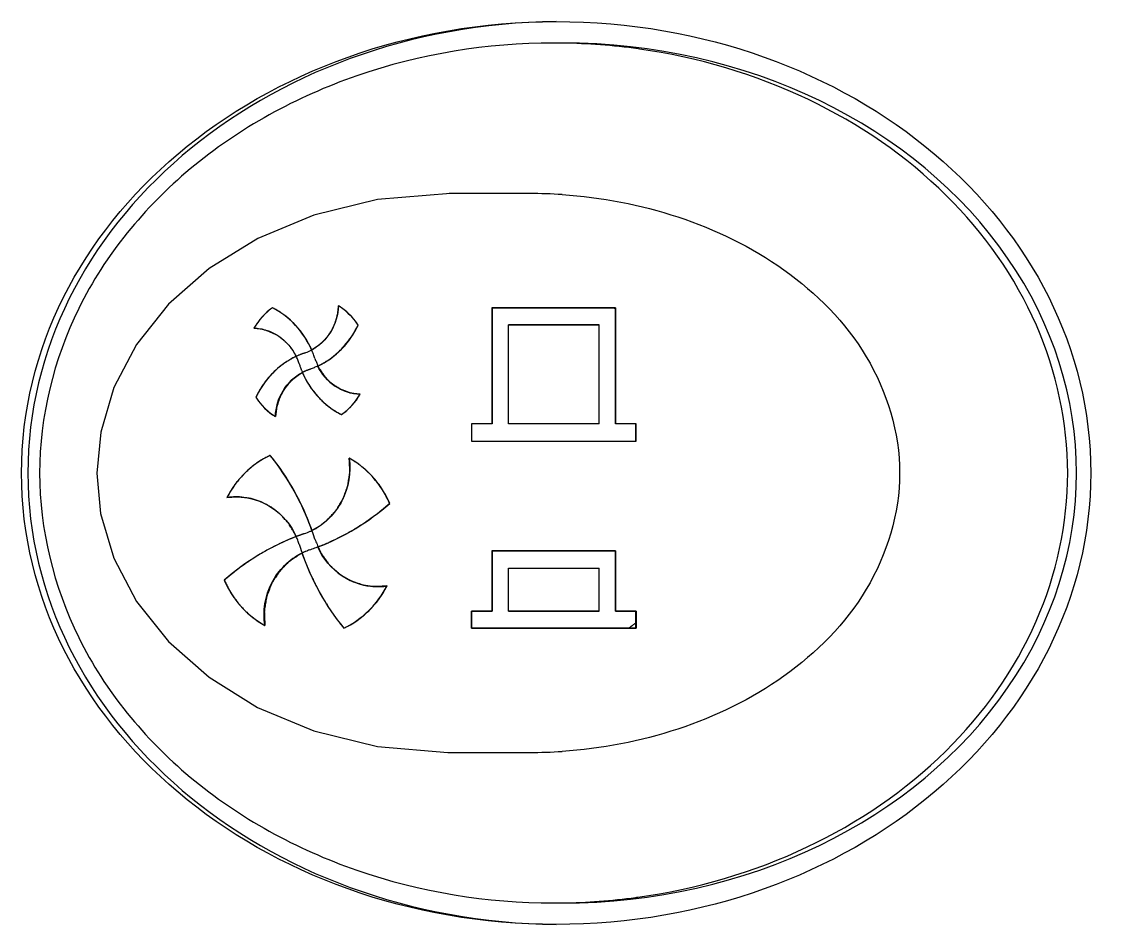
# Model space of a CAD drawing. Header units: millimetres. Extents: x 2355 to 9028, y 2010 to 7655.
# Drawn here: x 4205.06 to 4230.12, y 5122.62 to 5143.62 of the extents above; entities that cross this region are included whole.
import ezdxf

# ---------------------------------------------------------------- set-up
doc = ezdxf.new("R2010")
doc.units = ezdxf.units.MM
doc.header["$LTSCALE"] = 739.2
doc.layers.get('0').update_dxf_attribs({"linetype": 'CONTINUOUS'})
doc.layers.add('CURVE', color=7, linetype='CONTINUOUS')
doc.layers.add('GEOM', color=7, linetype='CONTINUOUS')

msp = doc.modelspace()

# ---------------------------------------------------------------- linework, layer by layer
at = {"color": 7, "linetype": 'Continuous'}
for p, q in [((4219.425, 5142.977), (4219.395, 5142.981)), ((4216.87, 5139.617), (4215.003, 5139.617)), ((4214.972, 5126.617), (4216.87, 5126.617))]:
    msp.add_line(p, q, dxfattribs=at)
for points in [[(4215.034, 5139.617), (4213.335, 5139.48), (4211.857, 5139.117), (4210.55, 5138.57), (4209.42, 5137.87), (4208.476, 5137.041), (4207.732, 5136.109), (4207.204, 5135.105), (4206.897, 5134.067), (4206.809, 5133.117)], [(4206.809, 5133.117), (4206.896, 5132.175), (4207.201, 5131.135), (4207.729, 5130.131), (4208.472, 5129.197), (4209.416, 5128.367), (4210.546, 5127.666), (4211.853, 5127.118), (4213.331, 5126.754), (4214.972, 5126.617)]]:
    msp.add_lwpolyline(points, dxfattribs=at)
for centre, radius, start, end in [((4217.43, 5128.863), 14.254, 89.1806, 89.9999), ((4217.431, 5128.869), 14.248, 82.0769, 89.1838), ((4216.87, 5128.23), 11.387, 86.1636, 90.0001), ((4216.87, 5138.004), 11.387, 269.9999, 273.8364), ((4217.431, 5137.368), 14.251, 270.8169, 277.696), ((4217.447, 5137.233), 14.115, 277.7048, 277.9), ((4217.43, 5137.371), 14.254, 270.0001, 270.8196)]:
    msp.add_arc(centre, radius, start, end, dxfattribs=at)
msp.add_ellipse((4217.635, 5133.117), major_axis=(11.954, 0), ratio=0.836553, start_param=4.712389, end_param=7.853982, dxfattribs=at)
for points, knots in [([(4217.43, 5143.117), (4215.884, 5143.117), (4212.832, 5142.623), (4208.879, 5140.468), (4206.145, 5137.158), (4205.476, 5134.428), (4205.476, 5133.117)], [0, 0, 0, 0, 0.270154, 0.528972, 0.770852, 1, 1, 1, 1]), ([(4229.384, 5133.117), (4229.384, 5134.288), (4228.859, 5136.709), (4226.661, 5139.79), (4223.386, 5142.023), (4220.778, 5142.785), (4219.425, 5142.977)], [0, 0, 0, 0, 0.231184, 0.472978, 0.730138, 1, 1, 1, 1]), ([(4217.631, 5139.592), (4218.542, 5139.53), (4220.363, 5139.188), (4222.878, 5137.967), (4224.898, 5135.948), (4225.476, 5134.055), (4225.476, 5133.117)], [0, 0, 0, 0, 0.246891, 0.495271, 0.746193, 1, 1, 1, 1]), ([(4205.476, 5133.117), (4205.476, 5131.806), (4206.145, 5129.076), (4208.879, 5125.766), (4212.832, 5123.611), (4215.884, 5123.117), (4217.43, 5123.117)], [0, 0, 0, 0, 0.229148, 0.471028, 0.729846, 1, 1, 1, 1]), ([(4225.476, 5133.117), (4225.476, 5132.179), (4224.898, 5130.286), (4222.878, 5128.267), (4220.363, 5127.046), (4218.542, 5126.704), (4217.631, 5126.643)], [0, 0, 0, 0, 0.253807, 0.504729, 0.753109, 1, 1, 1, 1]), ([(4219.387, 5123.252), (4220.744, 5123.44), (4223.36, 5124.199), (4226.648, 5126.43), (4228.856, 5129.516), (4229.384, 5131.943), (4229.384, 5133.117)], [0, 0, 0, 0, 0.269878, 0.527069, 0.76886, 1, 1, 1, 1])]:
    msp.add_open_spline(points, degree=3, knots=knots, dxfattribs=at)
at = {"layer": 'CURVE', "color": 40, "linetype": 'Continuous'}
for p, q in [((4210.893, 5136.96), (4210.869, 5136.943)), ((4215.999, 5136.96), (4215.999, 5134.26)), ((4215.999, 5136.96), (4218.868, 5136.96)), ((4218.868, 5136.96), (4218.868, 5134.26)), ((4216.382, 5134.26), (4216.382, 5136.56)), ((4218.486, 5136.56), (4216.382, 5136.56)), ((4218.486, 5134.26), (4218.486, 5136.56)), ((4211.075, 5135.601), (4211.048, 5135.58)), ((4210.757, 5135.284), (4210.731, 5135.251)), ((4210.517, 5134.9), (4210.507, 5134.878)), ((4212.109, 5134.736), (4212.136, 5134.713)), ((4212.485, 5134.481), (4212.498, 5134.474)), ((4210.94, 5134.442), (4210.963, 5134.428)), ((4215.521, 5134.26), (4215.521, 5133.86)), ((4215.999, 5134.26), (4215.521, 5134.26)), ((4218.486, 5134.26), (4216.382, 5134.26)), ((4219.346, 5134.26), (4218.868, 5134.26)), ((4219.346, 5133.86), (4219.346, 5134.26)), ((4215.521, 5133.86), (4219.346, 5133.86)), ((4210.841, 5133.527), (4210.828, 5133.521)), ((4210.45, 5133.29), (4210.422, 5133.268)), ((4210.11, 5132.963), (4210.082, 5132.928)), ((4209.846, 5132.566), (4209.835, 5132.544)), ((4211.817, 5131.763), (4211.811, 5131.781)), ((4211.422, 5131.629), (4211.373, 5131.61)), ((4211.46, 5131.644), (4211.422, 5131.629)), ((4210.871, 5131.379), (4210.825, 5131.355)), ((4215.999, 5131.307), (4215.999, 5129.907)), ((4215.999, 5131.307), (4218.868, 5131.307)), ((4218.868, 5131.307), (4218.868, 5129.907)), ((4210.316, 5131.046), (4210.262, 5131.009)), ((4211.598, 5131.203), (4211.607, 5131.179)), ((4216.382, 5129.907), (4216.382, 5130.907)), ((4216.382, 5130.907), (4218.486, 5130.907)), ((4218.486, 5129.907), (4218.486, 5130.907)), ((4209.8, 5130.647), (4209.773, 5130.623)), ((4209.773, 5130.623), (4209.784, 5130.599)), ((4210.312, 5129.86), (4210.34, 5129.834)), ((4215.521, 5129.507), (4215.521, 5129.907)), ((4215.521, 5129.907), (4215.999, 5129.907)), ((4216.382, 5129.907), (4218.486, 5129.907)), ((4218.868, 5129.907), (4219.346, 5129.907)), ((4219.346, 5129.907), (4219.346, 5129.507)), ((4210.7, 5129.579), (4210.714, 5129.571)), ((4212.52, 5129.544), (4212.55, 5129.507)), ((4219.346, 5129.507), (4215.521, 5129.507))]:
    msp.add_line(p, q, dxfattribs=at)
for points, knots in [([(4211.884, 5136.027), (4211.903, 5136.041), (4211.94, 5136.07), (4211.986, 5136.105), (4212.019, 5136.13), (4212.037, 5136.145), (4212.053, 5136.163), (4212.074, 5136.185), (4212.107, 5136.22), (4212.135, 5136.251), (4212.161, 5136.277), (4212.175, 5136.296), (4212.198, 5136.332), (4212.225, 5136.372), (4212.249, 5136.407), (4212.262, 5136.427), (4212.273, 5136.442), (4212.28, 5136.459), (4212.29, 5136.481), (4212.308, 5136.52), (4212.328, 5136.564), (4212.346, 5136.603), (4212.356, 5136.625), (4212.365, 5136.661), (4212.381, 5136.714), (4212.394, 5136.767), (4212.405, 5136.802), (4212.409, 5136.827), (4212.413, 5136.87), (4212.421, 5136.932), (4212.426, 5136.982), (4212.429, 5137.006)], [0, 0, 0, 0, 0.0625, 0.125, 0.15625, 0.171875, 0.1875, 0.21875, 0.25, 0.3125, 0.328125, 0.34375, 0.375, 0.4375, 0.46875, 0.484375, 0.5, 0.515625, 0.53125, 0.5625, 0.625, 0.65625, 0.671875, 0.6875, 0.75, 0.8125, 0.828125, 0.84375, 0.875, 0.9375, 1, 1, 1, 1]), ([(4212.885, 5136.556), (4212.869, 5136.578), (4212.846, 5136.612), (4212.815, 5136.656), (4212.789, 5136.687), (4212.764, 5136.719), (4212.736, 5136.749), (4212.708, 5136.778), (4212.682, 5136.808), (4212.651, 5136.834), (4212.622, 5136.862), (4212.592, 5136.888), (4212.56, 5136.913), (4212.529, 5136.938), (4212.485, 5136.969), (4212.451, 5136.991), (4212.429, 5137.006)], [0, 0, 0, 0, 0.125, 0.1875, 0.25, 0.3125, 0.375, 0.4375, 0.5, 0.5625, 0.625, 0.6875, 0.75, 0.8125, 0.875, 1, 1, 1, 1]), ([(4210.702, 5136.799), (4210.698, 5136.795), (4210.691, 5136.788), (4210.679, 5136.775), (4210.666, 5136.761), (4210.657, 5136.751), (4210.643, 5136.736), (4210.626, 5136.717), (4210.614, 5136.702), (4210.606, 5136.693)], [0, 0, 0, 0, 0.125, 0.25, 0.375, 0.5, 0.625, 0.75, 1, 1, 1, 1]), ([(4210.749, 5136.844), (4210.742, 5136.837), (4210.731, 5136.827), (4210.718, 5136.815), (4210.71, 5136.807), (4210.704, 5136.801), (4210.702, 5136.799)], [0, 0, 0, 0, 0.5, 0.75, 0.875, 1, 1, 1, 1]), ([(4211.772, 5136.05), (4211.759, 5136.073), (4211.734, 5136.12), (4211.702, 5136.179), (4211.677, 5136.227), (4211.648, 5136.271), (4211.61, 5136.326), (4211.575, 5136.375), (4211.554, 5136.408), (4211.536, 5136.429), (4211.505, 5136.465), (4211.469, 5136.507), (4211.433, 5136.548), (4211.407, 5136.581), (4211.378, 5136.606), (4211.339, 5136.643), (4211.3, 5136.678), (4211.267, 5136.71), (4211.247, 5136.728), (4211.214, 5136.752), (4211.165, 5136.789), (4211.116, 5136.824), (4211.084, 5136.849), (4211.061, 5136.863), (4211.02, 5136.886), (4210.963, 5136.92), (4210.916, 5136.947), (4210.893, 5136.96)], [0, 0, 0, 0, 0.0625, 0.125, 0.15625, 0.1875, 0.25, 0.3125, 0.328125, 0.34375, 0.375, 0.4375, 0.46875, 0.5, 0.53125, 0.5625, 0.625, 0.65625, 0.671875, 0.6875, 0.75, 0.8125, 0.828125, 0.84375, 0.875, 0.9375, 1, 1, 1, 1]), ([(4210.485, 5136.521), (4210.484, 5136.52), (4210.483, 5136.517), (4210.481, 5136.514), (4210.478, 5136.511), (4210.473, 5136.502), (4210.472, 5136.5), (4210.47, 5136.497), (4210.469, 5136.495), (4210.467, 5136.49), (4210.464, 5136.486), (4210.463, 5136.484)], [0, 0, 0, 0, 0.125, 0.25, 0.375, 0.5, 0.625, 0.75, 0.8125, 0.875, 1, 1, 1, 1]), ([(4211.399, 5135.914), (4211.386, 5135.934), (4211.359, 5135.972), (4211.324, 5136.021), (4211.301, 5136.055), (4211.287, 5136.074), (4211.261, 5136.099), (4211.224, 5136.139), (4211.185, 5136.176), (4211.161, 5136.203), (4211.142, 5136.218), (4211.108, 5136.242), (4211.07, 5136.271), (4211.036, 5136.295), (4211.017, 5136.309), (4211.003, 5136.321), (4210.986, 5136.328), (4210.965, 5136.339), (4210.928, 5136.357), (4210.886, 5136.378), (4210.849, 5136.397), (4210.827, 5136.407), (4210.793, 5136.417), (4210.754, 5136.429), (4210.709, 5136.443), (4210.68, 5136.451), (4210.658, 5136.459), (4210.634, 5136.463), (4210.593, 5136.467), (4210.534, 5136.475), (4210.486, 5136.481), (4210.463, 5136.484)], [0, 0, 0, 0, 0.0625, 0.125, 0.15625, 0.171875, 0.1875, 0.25, 0.3125, 0.328125, 0.34375, 0.375, 0.4375, 0.46875, 0.484375, 0.5, 0.515625, 0.53125, 0.5625, 0.625, 0.65625, 0.671875, 0.6875, 0.75, 0.78125, 0.8125, 0.828125, 0.84375, 0.875, 0.9375, 1, 1, 1, 1]), ([(4210.558, 5136.63), (4210.551, 5136.622), (4210.539, 5136.605), (4210.525, 5136.583), (4210.514, 5136.567), (4210.504, 5136.551), (4210.493, 5136.535), (4210.488, 5136.526), (4210.485, 5136.521)], [0, 0, 0, 0, 0.25, 0.5, 0.625, 0.75, 0.875, 1, 1, 1, 1]), ([(4210.606, 5136.693), (4210.605, 5136.691), (4210.602, 5136.687), (4210.595, 5136.679), (4210.588, 5136.67), (4210.585, 5136.666), (4210.576, 5136.655), (4210.572, 5136.649), (4210.569, 5136.646), (4210.564, 5136.639), (4210.56, 5136.633), (4210.558, 5136.63)], [0, 0, 0, 0, 0.125, 0.25, 0.375, 0.5, 0.625, 0.75, 0.8125, 0.875, 1, 1, 1, 1]), ([(4211.755, 5135.527), (4211.784, 5135.539), (4211.843, 5135.564), (4211.917, 5135.595), (4211.968, 5135.616), (4211.997, 5135.629), (4212.025, 5135.646), (4212.059, 5135.666), (4212.101, 5135.69), (4212.142, 5135.715), (4212.176, 5135.735), (4212.204, 5135.751), (4212.231, 5135.77), (4212.276, 5135.807), (4212.328, 5135.848), (4212.373, 5135.884), (4212.399, 5135.904), (4212.419, 5135.919), (4212.435, 5135.937), (4212.458, 5135.96), (4212.497, 5136.001), (4212.542, 5136.048), (4212.582, 5136.089), (4212.604, 5136.113), (4212.623, 5136.14), (4212.648, 5136.174), (4212.678, 5136.214), (4212.707, 5136.255), (4212.732, 5136.289), (4212.752, 5136.315), (4212.769, 5136.344), (4212.797, 5136.395), (4212.837, 5136.468), (4212.869, 5136.527), (4212.885, 5136.556)], [0, 0, 0, 0, 0.0625, 0.125, 0.15625, 0.171875, 0.1875, 0.21875, 0.25, 0.28125, 0.3125, 0.328125, 0.34375, 0.375, 0.4375, 0.46875, 0.484375, 0.5, 0.515625, 0.53125, 0.5625, 0.625, 0.65625, 0.671875, 0.6875, 0.71875, 0.75, 0.78125, 0.8125, 0.828125, 0.84375, 0.875, 0.9375, 1, 1, 1, 1]), ([(4211.637, 5135.907), (4211.657, 5135.915), (4211.689, 5135.926), (4211.73, 5135.944), (4211.764, 5135.959), (4211.793, 5135.974), (4211.822, 5135.99), (4211.852, 5136.007), (4211.874, 5136.021), (4211.884, 5136.027)], [0, 0, 0, 0, 0.25, 0.375, 0.5, 0.625, 0.75, 0.875, 1, 1, 1, 1]), ([(4211.803, 5135.981), (4211.802, 5135.983), (4211.801, 5135.985), (4211.8, 5135.989), (4211.797, 5135.996), (4211.793, 5136.003), (4211.785, 5136.023), (4211.777, 5136.038), (4211.772, 5136.05)], [0, 0, 0, 0, 0.125, 0.1875, 0.25, 0.375, 0.5, 1, 1, 1, 1]), ([(4211.878, 5135.779), (4211.867, 5135.812), (4211.853, 5135.853), (4211.835, 5135.902), (4211.827, 5135.922), (4211.821, 5135.938), (4211.813, 5135.957), (4211.807, 5135.972), (4211.803, 5135.981)], [0, 0, 0, 0, 0.5, 0.625, 0.75, 0.8125, 0.875, 1, 1, 1, 1]), ([(4211.378, 5135.797), (4211.366, 5135.79), (4211.348, 5135.781), (4211.324, 5135.768), (4211.297, 5135.752), (4211.265, 5135.733), (4211.213, 5135.701), (4211.15, 5135.658), (4211.1, 5135.62), (4211.075, 5135.601)], [0, 0, 0, 0, 0.125, 0.1875, 0.25, 0.375, 0.5, 0.75, 1, 1, 1, 1]), ([(4211.514, 5135.655), (4211.511, 5135.663), (4211.508, 5135.675), (4211.502, 5135.691), (4211.498, 5135.702), (4211.492, 5135.718), (4211.488, 5135.73), (4211.483, 5135.742), (4211.48, 5135.751), (4211.478, 5135.756)], [0, 0, 0, 0, 0.25, 0.375, 0.5, 0.625, 0.75, 0.875, 1, 1, 1, 1]), ([(4211.878, 5135.779), (4211.889, 5135.751), (4211.913, 5135.696), (4211.939, 5135.633), (4211.957, 5135.592), (4211.965, 5135.571), (4211.975, 5135.55), (4211.993, 5135.526), (4212.013, 5135.495), (4212.038, 5135.458), (4212.064, 5135.421), (4212.085, 5135.39), (4212.101, 5135.365), (4212.116, 5135.349), (4212.132, 5135.333), (4212.164, 5135.302), (4212.201, 5135.266), (4212.238, 5135.23), (4212.26, 5135.21), (4212.274, 5135.193), (4212.294, 5135.182), (4212.319, 5135.166), (4212.364, 5135.138), (4212.408, 5135.11), (4212.445, 5135.086), (4212.461, 5135.076), (4212.474, 5135.067), (4212.487, 5135.062), (4212.511, 5135.053), (4212.545, 5135.04), (4212.586, 5135.025), (4212.627, 5135.01), (4212.661, 5134.997), (4212.685, 5134.988), (4212.699, 5134.983), (4212.714, 5134.982), (4212.732, 5134.979), (4212.776, 5134.973), (4212.841, 5134.963), (4212.9, 5134.955), (4212.929, 5134.95)], [0, 0, 0, 0, 0.0625, 0.125, 0.140625, 0.15625, 0.171875, 0.1875, 0.21875, 0.25, 0.28125, 0.3125, 0.328125, 0.34375, 0.359375, 0.375, 0.4375, 0.46875, 0.484375, 0.5, 0.515625, 0.53125, 0.5625, 0.625, 0.640625, 0.65625, 0.664062, 0.671875, 0.6875, 0.71875, 0.75, 0.78125, 0.8125, 0.828125, 0.835938, 0.84375, 0.859375, 0.875, 0.9375, 1, 1, 1, 1]), ([(4211.048, 5135.58), (4210.996, 5135.536), (4210.932, 5135.479), (4210.862, 5135.405), (4210.833, 5135.373), (4210.811, 5135.348), (4210.787, 5135.32), (4210.769, 5135.298), (4210.757, 5135.284)], [0, 0, 0, 0, 0.5, 0.625, 0.75, 0.8125, 0.875, 1, 1, 1, 1]), ([(4211.514, 5135.655), (4211.516, 5135.647), (4211.52, 5135.635), (4211.526, 5135.618), (4211.533, 5135.597), (4211.54, 5135.578), (4211.547, 5135.558), (4211.554, 5135.538), (4211.561, 5135.52), (4211.576, 5135.483), (4211.589, 5135.452), (4211.598, 5135.432)], [0, 0, 0, 0, 0.125, 0.1875, 0.25, 0.375, 0.4375, 0.5, 0.625, 0.75, 1, 1, 1, 1]), ([(4211.659, 5135.489), (4211.653, 5135.487), (4211.645, 5135.483), (4211.634, 5135.478), (4211.621, 5135.472), (4211.614, 5135.468), (4211.606, 5135.464), (4211.597, 5135.459), (4211.589, 5135.455), (4211.586, 5135.453)], [0, 0, 0, 0, 0.25, 0.375, 0.5, 0.625, 0.75, 0.875, 1, 1, 1, 1]), ([(4211.755, 5135.527), (4211.747, 5135.524), (4211.736, 5135.52), (4211.721, 5135.514), (4211.71, 5135.511), (4211.695, 5135.504), (4211.683, 5135.5), (4211.672, 5135.495), (4211.663, 5135.491), (4211.659, 5135.489)], [0, 0, 0, 0, 0.25, 0.375, 0.5, 0.625, 0.75, 0.875, 1, 1, 1, 1]), ([(4210.731, 5135.251), (4210.722, 5135.238), (4210.708, 5135.22), (4210.69, 5135.194), (4210.66, 5135.151), (4210.617, 5135.087), (4210.575, 5135.012), (4210.542, 5134.95), (4210.526, 5134.917), (4210.517, 5134.9)], [0, 0, 0, 0, 0.125, 0.1875, 0.25, 0.5, 0.75, 0.875, 1, 1, 1, 1]), ([(4211.586, 5135.453), (4211.564, 5135.439), (4211.522, 5135.412), (4211.469, 5135.376), (4211.432, 5135.353), (4211.411, 5135.338), (4211.393, 5135.319), (4211.369, 5135.297), (4211.341, 5135.27), (4211.312, 5135.243), (4211.289, 5135.221), (4211.27, 5135.203), (4211.253, 5135.183), (4211.227, 5135.145), (4211.195, 5135.103), (4211.168, 5135.066), (4211.153, 5135.045), (4211.14, 5135.03), (4211.133, 5135.012), (4211.121, 5134.989), (4211.101, 5134.948), (4211.078, 5134.902), (4211.057, 5134.861), (4211.046, 5134.838), (4211.04, 5134.812), (4211.03, 5134.78), (4211.018, 5134.742), (4211.007, 5134.704), (4210.998, 5134.672), (4210.989, 5134.646), (4210.985, 5134.62), (4210.98, 5134.574), (4210.972, 5134.507), (4210.966, 5134.454), (4210.963, 5134.428)], [0, 0, 0, 0, 0.0625, 0.125, 0.15625, 0.171875, 0.1875, 0.21875, 0.25, 0.28125, 0.3125, 0.328125, 0.34375, 0.375, 0.4375, 0.46875, 0.484375, 0.5, 0.515625, 0.53125, 0.5625, 0.625, 0.65625, 0.671875, 0.6875, 0.71875, 0.75, 0.78125, 0.8125, 0.828125, 0.84375, 0.875, 0.9375, 1, 1, 1, 1]), ([(4211.598, 5135.432), (4211.599, 5135.429), (4211.601, 5135.424), (4211.604, 5135.419), (4211.605, 5135.416), (4211.606, 5135.413), (4211.611, 5135.403), (4211.613, 5135.398), (4211.616, 5135.392), (4211.618, 5135.387), (4211.62, 5135.384)], [0, 0, 0, 0, 0.25, 0.375, 0.4375, 0.5, 0.625, 0.75, 0.875, 1, 1, 1, 1]), ([(4211.62, 5135.384), (4211.626, 5135.372), (4211.635, 5135.354), (4211.647, 5135.328), (4211.658, 5135.307), (4211.669, 5135.286), (4211.68, 5135.268), (4211.69, 5135.25), (4211.7, 5135.232), (4211.712, 5135.212), (4211.728, 5135.185), (4211.757, 5135.139), (4211.783, 5135.101), (4211.801, 5135.076)], [0, 0, 0, 0, 0.125, 0.1875, 0.25, 0.3125, 0.375, 0.4375, 0.5, 0.5625, 0.625, 0.75, 1, 1, 1, 1]), ([(4211.801, 5135.076), (4211.805, 5135.071), (4211.811, 5135.062), (4211.818, 5135.053), (4211.822, 5135.047), (4211.826, 5135.042), (4211.828, 5135.039)], [0, 0, 0, 0, 0.5, 0.75, 0.875, 1, 1, 1, 1]), ([(4211.828, 5135.039), (4211.87, 5134.985), (4211.934, 5134.905), (4212.018, 5134.82), (4212.068, 5134.773), (4212.096, 5134.748), (4212.109, 5134.736)], [0, 0, 0, 0, 0.5, 0.75, 0.875, 1, 1, 1, 1]), ([(4210.507, 5134.878), (4210.508, 5134.876), (4210.51, 5134.873), (4210.513, 5134.868), (4210.515, 5134.866), (4210.52, 5134.858), (4210.522, 5134.854), (4210.525, 5134.851), (4210.528, 5134.846), (4210.529, 5134.844)], [0, 0, 0, 0, 0.25, 0.375, 0.5, 0.625, 0.75, 0.875, 1, 1, 1, 1]), ([(4210.529, 5134.844), (4210.535, 5134.835), (4210.544, 5134.823), (4210.556, 5134.806), (4210.569, 5134.788), (4210.578, 5134.778), (4210.586, 5134.767), (4210.592, 5134.759), (4210.6, 5134.749), (4210.606, 5134.741), (4210.611, 5134.736)], [0, 0, 0, 0, 0.25, 0.375, 0.5, 0.625, 0.75, 0.8125, 0.875, 1, 1, 1, 1]), ([(4210.611, 5134.736), (4210.614, 5134.732), (4210.619, 5134.726), (4210.626, 5134.718), (4210.635, 5134.707), (4210.638, 5134.703), (4210.646, 5134.695), (4210.653, 5134.687), (4210.658, 5134.682), (4210.66, 5134.68)], [0, 0, 0, 0, 0.25, 0.375, 0.5, 0.625, 0.75, 0.875, 1, 1, 1, 1]), ([(4212.498, 5134.474), (4212.519, 5134.49), (4212.551, 5134.514), (4212.594, 5134.547), (4212.623, 5134.574), (4212.654, 5134.6), (4212.682, 5134.629), (4212.71, 5134.658), (4212.739, 5134.686), (4212.764, 5134.718), (4212.79, 5134.749), (4212.816, 5134.78), (4212.839, 5134.813), (4212.864, 5134.846), (4212.893, 5134.892), (4212.914, 5134.927), (4212.929, 5134.95)], [0, 0, 0, 0, 0.125, 0.1875, 0.25, 0.3125, 0.375, 0.4375, 0.5, 0.5625, 0.625, 0.6875, 0.75, 0.8125, 0.875, 1, 1, 1, 1]), ([(4210.66, 5134.68), (4210.663, 5134.676), (4210.67, 5134.669), (4210.687, 5134.651), (4210.718, 5134.618), (4210.746, 5134.593), (4210.765, 5134.576)], [0, 0, 0, 0, 0.125, 0.25, 0.5, 1, 1, 1, 1]), ([(4210.765, 5134.576), (4210.765, 5134.575), (4210.767, 5134.574), (4210.774, 5134.568), (4210.784, 5134.559), (4210.793, 5134.551), (4210.802, 5134.544), (4210.808, 5134.539), (4210.81, 5134.537)], [0, 0, 0, 0, 0.125, 0.25, 0.5, 0.75, 0.875, 1, 1, 1, 1]), ([(4210.81, 5134.537), (4210.82, 5134.529), (4210.835, 5134.517), (4210.856, 5134.501), (4210.87, 5134.491), (4210.89, 5134.476), (4210.906, 5134.465), (4210.922, 5134.454), (4210.934, 5134.446), (4210.94, 5134.442)], [0, 0, 0, 0, 0.25, 0.375, 0.5, 0.625, 0.75, 0.875, 1, 1, 1, 1]), ([(4212.136, 5134.713), (4212.149, 5134.703), (4212.175, 5134.681), (4212.209, 5134.655), (4212.236, 5134.635), (4212.258, 5134.619), (4212.281, 5134.603), (4212.304, 5134.587), (4212.325, 5134.574), (4212.354, 5134.555), (4212.383, 5134.538), (4212.411, 5134.521), (4212.443, 5134.503), (4212.468, 5134.49), (4212.485, 5134.481)], [0, 0, 0, 0, 0.125, 0.25, 0.3125, 0.375, 0.4375, 0.5, 0.5625, 0.625, 0.75, 0.8125, 0.875, 1, 1, 1, 1]), ([(4210.828, 5133.521), (4210.813, 5133.514), (4210.791, 5133.503), (4210.76, 5133.488), (4210.71, 5133.461), (4210.638, 5133.42), (4210.56, 5133.369), (4210.499, 5133.326), (4210.466, 5133.302), (4210.45, 5133.29)], [0, 0, 0, 0, 0.125, 0.1875, 0.25, 0.5, 0.75, 0.875, 1, 1, 1, 1]), ([(4211.784, 5131.855), (4211.755, 5131.93), (4211.717, 5132.023), (4211.674, 5132.136), (4211.641, 5132.209), (4211.599, 5132.3), (4211.557, 5132.391), (4211.523, 5132.464), (4211.485, 5132.534), (4211.448, 5132.605), (4211.41, 5132.676), (4211.383, 5132.73), (4211.351, 5132.781), (4211.31, 5132.85), (4211.269, 5132.918), (4211.228, 5132.987), (4211.184, 5133.054), (4211.128, 5133.136), (4211.072, 5133.219), (4211.027, 5133.285), (4210.977, 5133.349), (4210.915, 5133.43), (4210.866, 5133.495), (4210.841, 5133.527)], [0, 0, 0, 0, 0.125, 0.15625, 0.1875, 0.25, 0.3125, 0.34375, 0.375, 0.4375, 0.46875, 0.5, 0.53125, 0.5625, 0.625, 0.65625, 0.6875, 0.75, 0.8125, 0.84375, 0.875, 0.9375, 1, 1, 1, 1]), ([(4210.422, 5133.268), (4210.409, 5133.258), (4210.39, 5133.242), (4210.364, 5133.22), (4210.335, 5133.194), (4210.307, 5133.17), (4210.28, 5133.144), (4210.259, 5133.124), (4210.242, 5133.107), (4210.224, 5133.089), (4210.206, 5133.07), (4210.18, 5133.042), (4210.148, 5133.008), (4210.123, 5132.978), (4210.11, 5132.963)], [0, 0, 0, 0, 0.125, 0.1875, 0.25, 0.375, 0.4375, 0.5, 0.5625, 0.625, 0.6875, 0.75, 0.875, 1, 1, 1, 1]), ([(4211.905, 5131.829), (4211.936, 5131.852), (4211.999, 5131.897), (4212.069, 5131.948), (4212.116, 5131.981), (4212.135, 5131.996), (4212.151, 5132.007), (4212.165, 5132.021), (4212.188, 5132.046), (4212.222, 5132.083), (4212.262, 5132.126), (4212.302, 5132.17), (4212.335, 5132.207), (4212.359, 5132.232), (4212.372, 5132.247), (4212.382, 5132.265), (4212.395, 5132.286), (4212.426, 5132.337), (4212.462, 5132.397), (4212.498, 5132.457), (4212.516, 5132.487), (4212.526, 5132.504), (4212.535, 5132.516), (4212.539, 5132.531), (4212.546, 5132.55), (4212.558, 5132.583), (4212.582, 5132.649), (4212.605, 5132.715), (4212.626, 5132.772), (4212.634, 5132.796), (4212.642, 5132.814), (4212.645, 5132.834), (4212.65, 5132.869), (4212.658, 5132.919), (4212.667, 5132.979), (4212.676, 5133.039), (4212.684, 5133.089), (4212.689, 5133.124), (4212.692, 5133.144), (4212.69, 5133.164), (4212.689, 5133.189), (4212.687, 5133.25), (4212.683, 5133.341), (4212.679, 5133.422), (4212.677, 5133.463)], [0, 0, 0, 0, 0.0625, 0.125, 0.140625, 0.15625, 0.164062, 0.171875, 0.1875, 0.21875, 0.25, 0.28125, 0.3125, 0.328125, 0.335938, 0.34375, 0.359375, 0.375, 0.4375, 0.46875, 0.484375, 0.492188, 0.5, 0.507812, 0.515625, 0.53125, 0.5625, 0.625, 0.640625, 0.65625, 0.664062, 0.671875, 0.6875, 0.71875, 0.75, 0.78125, 0.8125, 0.828125, 0.835938, 0.84375, 0.859375, 0.875, 0.9375, 1, 1, 1, 1]), ([(4213.618, 5132.411), (4213.605, 5132.437), (4213.58, 5132.49), (4213.547, 5132.556), (4213.525, 5132.603), (4213.511, 5132.629), (4213.486, 5132.667), (4213.451, 5132.725), (4213.413, 5132.782), (4213.39, 5132.821), (4213.372, 5132.845), (4213.338, 5132.886), (4213.301, 5132.934), (4213.263, 5132.981), (4213.236, 5133.017), (4213.203, 5133.048), (4213.161, 5133.091), (4213.119, 5133.133), (4213.082, 5133.171), (4213.06, 5133.191), (4213.025, 5133.219), (4212.973, 5133.261), (4212.92, 5133.303), (4212.885, 5133.331), (4212.861, 5133.348), (4212.816, 5133.375), (4212.753, 5133.415), (4212.703, 5133.447), (4212.677, 5133.463)], [0, 0, 0, 0, 0.0625, 0.125, 0.15625, 0.171875, 0.1875, 0.25, 0.3125, 0.328125, 0.34375, 0.375, 0.4375, 0.46875, 0.5, 0.53125, 0.5625, 0.625, 0.65625, 0.671875, 0.6875, 0.75, 0.8125, 0.828125, 0.84375, 0.875, 0.9375, 1, 1, 1, 1]), ([(4210.082, 5132.928), (4210.071, 5132.915), (4210.056, 5132.895), (4210.035, 5132.867), (4210.018, 5132.844), (4210.001, 5132.821), (4209.981, 5132.792), (4209.958, 5132.759), (4209.932, 5132.716), (4209.913, 5132.685), (4209.9, 5132.663), (4209.887, 5132.641), (4209.869, 5132.608), (4209.856, 5132.583), (4209.846, 5132.566)], [0, 0, 0, 0, 0.125, 0.1875, 0.25, 0.3125, 0.375, 0.5, 0.625, 0.6875, 0.75, 0.8125, 0.875, 1, 1, 1, 1]), ([(4210.127, 5132.559), (4210.079, 5132.561), (4210.007, 5132.562), (4209.923, 5132.555), (4209.875, 5132.549), (4209.848, 5132.545), (4209.835, 5132.544)], [0, 0, 0, 0, 0.5, 0.75, 0.875, 1, 1, 1, 1]), ([(4211.397, 5131.736), (4211.38, 5131.763), (4211.344, 5131.819), (4211.304, 5131.882), (4211.277, 5131.923), (4211.264, 5131.944), (4211.25, 5131.965), (4211.227, 5131.989), (4211.199, 5132.02), (4211.165, 5132.057), (4211.132, 5132.095), (4211.103, 5132.125), (4211.081, 5132.151), (4211.062, 5132.167), (4211.042, 5132.182), (4211.003, 5132.213), (4210.957, 5132.248), (4210.912, 5132.284), (4210.885, 5132.304), (4210.866, 5132.321), (4210.844, 5132.331), (4210.816, 5132.347), (4210.766, 5132.373), (4210.716, 5132.4), (4210.673, 5132.423), (4210.652, 5132.434), (4210.63, 5132.445), (4210.598, 5132.454), (4210.56, 5132.467), (4210.513, 5132.482), (4210.466, 5132.498), (4210.427, 5132.51), (4210.396, 5132.521), (4210.372, 5132.526), (4210.347, 5132.529), (4210.298, 5132.536), (4210.225, 5132.546), (4210.16, 5132.555), (4210.127, 5132.559)], [0, 0, 0, 0, 0.0625, 0.125, 0.140625, 0.15625, 0.171875, 0.1875, 0.21875, 0.25, 0.28125, 0.3125, 0.328125, 0.34375, 0.359375, 0.375, 0.4375, 0.46875, 0.484375, 0.5, 0.515625, 0.53125, 0.5625, 0.625, 0.640625, 0.65625, 0.671875, 0.6875, 0.71875, 0.75, 0.78125, 0.8125, 0.828125, 0.84375, 0.859375, 0.875, 0.9375, 1, 1, 1, 1]), ([(4211.755, 5131.327), (4211.796, 5131.342), (4211.878, 5131.373), (4211.98, 5131.412), (4212.062, 5131.442), (4212.143, 5131.477), (4212.223, 5131.514), (4212.303, 5131.55), (4212.353, 5131.573), (4212.392, 5131.59), (4212.433, 5131.611), (4212.505, 5131.65), (4212.587, 5131.693), (4212.658, 5131.732), (4212.699, 5131.754), (4212.731, 5131.77), (4212.758, 5131.788), (4212.795, 5131.811), (4212.861, 5131.852), (4212.936, 5131.899), (4213.001, 5131.939), (4213.039, 5131.963), (4213.077, 5131.991), (4213.124, 5132.025), (4213.2, 5132.079), (4213.266, 5132.127), (4213.323, 5132.167), (4213.359, 5132.197), (4213.422, 5132.248), (4213.511, 5132.322), (4213.583, 5132.381), (4213.618, 5132.411)], [0, 0, 0, 0, 0.0625, 0.125, 0.15625, 0.1875, 0.25, 0.28125, 0.3125, 0.328125, 0.34375, 0.375, 0.4375, 0.46875, 0.484375, 0.5, 0.515625, 0.53125, 0.5625, 0.625, 0.65625, 0.671875, 0.6875, 0.71875, 0.75, 0.8125, 0.828125, 0.84375, 0.875, 0.9375, 1, 1, 1, 1]), ([(4211.637, 5131.707), (4211.682, 5131.724), (4211.75, 5131.749), (4211.826, 5131.786), (4211.87, 5131.809), (4211.893, 5131.823), (4211.905, 5131.829)], [0, 0, 0, 0, 0.5, 0.75, 0.875, 1, 1, 1, 1]), ([(4211.811, 5131.781), (4211.808, 5131.79), (4211.801, 5131.809), (4211.791, 5131.836), (4211.787, 5131.849), (4211.784, 5131.855)], [0, 0, 0, 0, 0.375, 0.75, 1, 1, 1, 1]), ([(4211.878, 5131.579), (4211.877, 5131.581), (4211.875, 5131.586), (4211.873, 5131.592), (4211.872, 5131.596), (4211.87, 5131.603), (4211.868, 5131.61), (4211.866, 5131.617), (4211.863, 5131.624), (4211.861, 5131.632), (4211.859, 5131.638), (4211.858, 5131.642), (4211.856, 5131.647), (4211.854, 5131.652), (4211.854, 5131.655), (4211.851, 5131.663), (4211.848, 5131.672), (4211.844, 5131.684), (4211.839, 5131.699), (4211.834, 5131.713), (4211.829, 5131.728), (4211.824, 5131.744), (4211.82, 5131.756), (4211.817, 5131.763)], [0, 0, 0, 0, 0.0625, 0.125, 0.15625, 0.1875, 0.21875, 0.25, 0.28125, 0.3125, 0.34375, 0.375, 0.4375, 0.46875, 0.5, 0.53125, 0.5625, 0.625, 0.6875, 0.75, 0.8125, 0.875, 1, 1, 1, 1]), ([(4211.373, 5131.61), (4211.364, 5131.606), (4211.346, 5131.599), (4211.323, 5131.589), (4211.306, 5131.583), (4211.284, 5131.573), (4211.256, 5131.561), (4211.222, 5131.547), (4211.189, 5131.532), (4211.161, 5131.52), (4211.139, 5131.51), (4211.121, 5131.502), (4211.109, 5131.496), (4211.091, 5131.488), (4211.073, 5131.479), (4211.056, 5131.472), (4211.035, 5131.461), (4211.007, 5131.448), (4210.975, 5131.432), (4210.929, 5131.409), (4210.894, 5131.391), (4210.871, 5131.379)], [0, 0, 0, 0, 0.0625, 0.125, 0.15625, 0.1875, 0.25, 0.3125, 0.375, 0.4375, 0.46875, 0.5, 0.53125, 0.5625, 0.625, 0.65625, 0.6875, 0.75, 0.8125, 0.875, 1, 1, 1, 1]), ([(4211.637, 5131.707), (4211.634, 5131.706), (4211.63, 5131.705), (4211.624, 5131.703), (4211.62, 5131.702), (4211.614, 5131.699), (4211.607, 5131.697), (4211.6, 5131.695), (4211.593, 5131.692), (4211.586, 5131.69), (4211.58, 5131.688), (4211.576, 5131.686), (4211.571, 5131.685), (4211.566, 5131.683), (4211.564, 5131.682), (4211.556, 5131.679), (4211.547, 5131.676), (4211.536, 5131.672), (4211.522, 5131.667), (4211.508, 5131.662), (4211.494, 5131.657), (4211.479, 5131.651), (4211.468, 5131.647), (4211.46, 5131.644)], [0, 0, 0, 0, 0.0625, 0.125, 0.15625, 0.1875, 0.21875, 0.25, 0.28125, 0.3125, 0.34375, 0.375, 0.4375, 0.46875, 0.5, 0.53125, 0.5625, 0.625, 0.6875, 0.75, 0.8125, 0.875, 1, 1, 1, 1]), ([(4211.878, 5131.579), (4211.895, 5131.539), (4211.92, 5131.48), (4211.954, 5131.401), (4211.975, 5131.352), (4211.992, 5131.313), (4212.003, 5131.288), (4212.011, 5131.268), (4212.022, 5131.25), (4212.044, 5131.22), (4212.075, 5131.177), (4212.112, 5131.125), (4212.149, 5131.073), (4212.18, 5131.03), (4212.201, 5130.999), (4212.214, 5130.982), (4212.23, 5130.968), (4212.25, 5130.95), (4212.298, 5130.907), (4212.353, 5130.857), (4212.409, 5130.807), (4212.436, 5130.781), (4212.452, 5130.767), (4212.464, 5130.755), (4212.478, 5130.749), (4212.496, 5130.738), (4212.528, 5130.72), (4212.591, 5130.684), (4212.655, 5130.648), (4212.709, 5130.617), (4212.732, 5130.605), (4212.75, 5130.594), (4212.77, 5130.587), (4212.805, 5130.577), (4212.856, 5130.562), (4212.916, 5130.544), (4212.977, 5130.526), (4213.027, 5130.511), (4213.062, 5130.5), (4213.083, 5130.495), (4213.104, 5130.494), (4213.13, 5130.492), (4213.171, 5130.49), (4213.223, 5130.487), (4213.307, 5130.482), (4213.369, 5130.478), (4213.411, 5130.475)], [0, 0, 0, 0, 0.0625, 0.09375, 0.125, 0.140625, 0.15625, 0.164062, 0.171875, 0.1875, 0.21875, 0.25, 0.28125, 0.3125, 0.328125, 0.335938, 0.34375, 0.359375, 0.375, 0.4375, 0.46875, 0.484375, 0.492188, 0.5, 0.507812, 0.515625, 0.53125, 0.5625, 0.625, 0.640625, 0.65625, 0.664062, 0.671875, 0.6875, 0.71875, 0.75, 0.78125, 0.8125, 0.828125, 0.835938, 0.84375, 0.859375, 0.875, 0.90625, 0.9375, 1, 1, 1, 1]), ([(4210.825, 5131.355), (4210.739, 5131.308), (4210.632, 5131.248), (4210.507, 5131.171), (4210.455, 5131.138), (4210.414, 5131.112), (4210.371, 5131.083), (4210.338, 5131.06), (4210.316, 5131.046)], [0, 0, 0, 0, 0.5, 0.625, 0.75, 0.8125, 0.875, 1, 1, 1, 1]), ([(4211.578, 5131.254), (4211.543, 5131.231), (4211.491, 5131.198), (4211.421, 5131.154), (4211.378, 5131.127), (4211.343, 5131.105), (4211.321, 5131.091), (4211.304, 5131.08), (4211.288, 5131.066), (4211.263, 5131.04), (4211.226, 5131.004), (4211.182, 5130.96), (4211.137, 5130.916), (4211.101, 5130.88), (4211.074, 5130.855), (4211.06, 5130.839), (4211.049, 5130.821), (4211.035, 5130.8), (4211, 5130.747), (4210.96, 5130.686), (4210.92, 5130.624), (4210.9, 5130.593), (4210.889, 5130.576), (4210.879, 5130.563), (4210.874, 5130.548), (4210.866, 5130.528), (4210.853, 5130.494), (4210.826, 5130.425), (4210.8, 5130.356), (4210.776, 5130.297), (4210.767, 5130.272), (4210.759, 5130.253), (4210.754, 5130.232), (4210.749, 5130.195), (4210.74, 5130.143), (4210.729, 5130.08), (4210.719, 5130.017), (4210.71, 5129.965), (4210.703, 5129.929), (4210.701, 5129.908), (4210.702, 5129.886), (4210.703, 5129.859), (4210.705, 5129.817), (4210.707, 5129.763), (4210.71, 5129.678), (4210.712, 5129.614), (4210.714, 5129.571)], [0, 0, 0, 0, 0.0625, 0.09375, 0.125, 0.140625, 0.15625, 0.164062, 0.171875, 0.1875, 0.21875, 0.25, 0.28125, 0.3125, 0.328125, 0.335938, 0.34375, 0.359375, 0.375, 0.4375, 0.46875, 0.484375, 0.492188, 0.5, 0.507812, 0.515625, 0.53125, 0.5625, 0.625, 0.640625, 0.65625, 0.664062, 0.671875, 0.6875, 0.71875, 0.75, 0.78125, 0.8125, 0.828125, 0.835938, 0.84375, 0.859375, 0.875, 0.90625, 0.9375, 1, 1, 1, 1]), ([(4211.514, 5131.455), (4211.515, 5131.453), (4211.516, 5131.448), (4211.518, 5131.442), (4211.519, 5131.438), (4211.521, 5131.431), (4211.524, 5131.424), (4211.526, 5131.417), (4211.528, 5131.41), (4211.531, 5131.402), (4211.533, 5131.396), (4211.534, 5131.392), (4211.536, 5131.387), (4211.537, 5131.382), (4211.538, 5131.379), (4211.541, 5131.371), (4211.544, 5131.362), (4211.548, 5131.35), (4211.552, 5131.335), (4211.557, 5131.321), (4211.562, 5131.306), (4211.568, 5131.29), (4211.572, 5131.279), (4211.574, 5131.271)], [0, 0, 0, 0, 0.0625, 0.125, 0.15625, 0.1875, 0.21875, 0.25, 0.28125, 0.3125, 0.34375, 0.375, 0.4375, 0.46875, 0.5, 0.53125, 0.5625, 0.625, 0.6875, 0.75, 0.8125, 0.875, 1, 1, 1, 1]), ([(4211.574, 5131.271), (4211.576, 5131.266), (4211.579, 5131.257), (4211.584, 5131.244), (4211.587, 5131.236), (4211.592, 5131.222), (4211.596, 5131.21), (4211.598, 5131.203)], [0, 0, 0, 0, 0.25, 0.5, 0.625, 0.75, 1, 1, 1, 1]), ([(4211.663, 5131.292), (4211.661, 5131.291), (4211.656, 5131.289), (4211.642, 5131.283), (4211.623, 5131.275), (4211.602, 5131.265), (4211.586, 5131.258), (4211.578, 5131.254)], [0, 0, 0, 0, 0.125, 0.25, 0.5, 0.75, 1, 1, 1, 1]), ([(4210.262, 5131.009), (4210.254, 5131.003), (4210.238, 5130.992), (4210.218, 5130.977), (4210.202, 5130.966), (4210.183, 5130.952), (4210.148, 5130.927), (4210.099, 5130.89), (4210.04, 5130.845), (4209.983, 5130.799), (4209.935, 5130.76), (4209.902, 5130.733), (4209.882, 5130.717), (4209.86, 5130.698), (4209.833, 5130.675), (4209.811, 5130.656), (4209.8, 5130.647)], [0, 0, 0, 0, 0.0625, 0.125, 0.15625, 0.1875, 0.25, 0.375, 0.5, 0.625, 0.75, 0.8125, 0.84375, 0.875, 0.9375, 1, 1, 1, 1]), ([(4211.607, 5131.179), (4211.614, 5131.16), (4211.628, 5131.123), (4211.646, 5131.075), (4211.659, 5131.043), (4211.666, 5131.024), (4211.676, 5130.999), (4211.686, 5130.976), (4211.695, 5130.953), (4211.702, 5130.935), (4211.708, 5130.922), (4211.716, 5130.903), (4211.724, 5130.884), (4211.731, 5130.867), (4211.741, 5130.845), (4211.754, 5130.816), (4211.769, 5130.781), (4211.789, 5130.737), (4211.804, 5130.705), (4211.814, 5130.684)], [0, 0, 0, 0, 0.125, 0.25, 0.3125, 0.34375, 0.375, 0.4375, 0.46875, 0.5, 0.53125, 0.5625, 0.625, 0.65625, 0.6875, 0.75, 0.8125, 0.875, 1, 1, 1, 1]), ([(4211.814, 5130.684), (4211.821, 5130.669), (4211.83, 5130.65), (4211.841, 5130.627), (4211.847, 5130.613), (4211.855, 5130.597), (4211.86, 5130.587)], [0, 0, 0, 0, 0.5, 0.625, 0.75, 1, 1, 1, 1]), ([(4211.86, 5130.587), (4211.865, 5130.578), (4211.874, 5130.56), (4211.885, 5130.537), (4211.894, 5130.52), (4211.905, 5130.499), (4211.92, 5130.471), (4211.937, 5130.437), (4211.955, 5130.404), (4211.97, 5130.377), (4211.981, 5130.355), (4211.991, 5130.337), (4211.998, 5130.326), (4212.008, 5130.308), (4212.018, 5130.29), (4212.027, 5130.273), (4212.039, 5130.253), (4212.055, 5130.225), (4212.074, 5130.193), (4212.101, 5130.149), (4212.121, 5130.115), (4212.135, 5130.093)], [0, 0, 0, 0, 0.0625, 0.125, 0.15625, 0.1875, 0.25, 0.3125, 0.375, 0.4375, 0.46875, 0.5, 0.53125, 0.5625, 0.625, 0.65625, 0.6875, 0.75, 0.8125, 0.875, 1, 1, 1, 1]), ([(4212.55, 5129.507), (4212.576, 5129.52), (4212.626, 5129.547), (4212.69, 5129.581), (4212.734, 5129.605), (4212.759, 5129.619), (4212.796, 5129.645), (4212.851, 5129.682), (4212.906, 5129.721), (4212.943, 5129.745), (4212.966, 5129.765), (4213.005, 5129.799), (4213.051, 5129.838), (4213.095, 5129.878), (4213.131, 5129.906), (4213.16, 5129.941), (4213.201, 5129.984), (4213.241, 5130.029), (4213.277, 5130.067), (4213.297, 5130.09), (4213.323, 5130.127), (4213.364, 5130.182), (4213.403, 5130.237), (4213.431, 5130.273), (4213.447, 5130.299), (4213.473, 5130.345), (4213.511, 5130.411), (4213.541, 5130.464), (4213.557, 5130.49)], [0, 0, 0, 0, 0.0625, 0.125, 0.15625, 0.171875, 0.1875, 0.25, 0.3125, 0.328125, 0.34375, 0.375, 0.4375, 0.46875, 0.5, 0.53125, 0.5625, 0.625, 0.65625, 0.671875, 0.6875, 0.75, 0.8125, 0.828125, 0.84375, 0.875, 0.9375, 1, 1, 1, 1]), ([(4213.411, 5130.475), (4213.416, 5130.476), (4213.426, 5130.476), (4213.445, 5130.478), (4213.465, 5130.479), (4213.479, 5130.48), (4213.501, 5130.483), (4213.515, 5130.485), (4213.525, 5130.486), (4213.538, 5130.488), (4213.549, 5130.489), (4213.557, 5130.49)], [0, 0, 0, 0, 0.125, 0.25, 0.375, 0.5, 0.625, 0.75, 0.8125, 0.875, 1, 1, 1, 1]), ([(4210.022, 5130.184), (4210.032, 5130.171), (4210.047, 5130.151), (4210.068, 5130.123), (4210.086, 5130.101), (4210.104, 5130.078), (4210.121, 5130.058), (4210.138, 5130.039), (4210.154, 5130.02), (4210.174, 5129.999), (4210.199, 5129.971), (4210.245, 5129.924), (4210.285, 5129.886), (4210.312, 5129.86)], [0, 0, 0, 0, 0.125, 0.1875, 0.25, 0.3125, 0.375, 0.4375, 0.5, 0.5625, 0.625, 0.75, 1, 1, 1, 1]), ([(4212.188, 5130.008), (4212.194, 5129.999), (4212.205, 5129.983), (4212.219, 5129.961), (4212.229, 5129.946), (4212.242, 5129.926), (4212.267, 5129.889), (4212.302, 5129.838), (4212.338, 5129.787), (4212.367, 5129.746), (4212.385, 5129.721), (4212.4, 5129.701), (4212.41, 5129.688), (4212.419, 5129.676), (4212.428, 5129.664), (4212.437, 5129.652), (4212.444, 5129.642), (4212.45, 5129.635), (4212.458, 5129.624), (4212.473, 5129.605), (4212.494, 5129.577), (4212.512, 5129.555), (4212.52, 5129.544)], [0, 0, 0, 0, 0.0625, 0.125, 0.15625, 0.1875, 0.25, 0.375, 0.5, 0.5625, 0.625, 0.65625, 0.6875, 0.71875, 0.75, 0.78125, 0.8125, 0.828125, 0.84375, 0.875, 0.9375, 1, 1, 1, 1]), ([(4210.34, 5129.834), (4210.353, 5129.823), (4210.372, 5129.807), (4210.398, 5129.785), (4210.428, 5129.761), (4210.465, 5129.733), (4210.525, 5129.688), (4210.602, 5129.637), (4210.667, 5129.599), (4210.7, 5129.579)], [0, 0, 0, 0, 0.125, 0.1875, 0.25, 0.375, 0.5, 0.75, 1, 1, 1, 1])]:
    msp.add_open_spline(points, degree=3, knots=knots, dxfattribs=at)
for points in [[(4210.869, 5136.943), (4210.849, 5136.928), (4210.809, 5136.897), (4210.77, 5136.863), (4210.749, 5136.844)], [(4211.432, 5135.824), (4211.43, 5135.823), (4211.427, 5135.821), (4211.423, 5135.819), (4211.418, 5135.817), (4211.406, 5135.811), (4211.404, 5135.81), (4211.395, 5135.806), (4211.386, 5135.801), (4211.381, 5135.798), (4211.378, 5135.797)], [(4211.478, 5135.756), (4211.467, 5135.782), (4211.443, 5135.836), (4211.415, 5135.887), (4211.399, 5135.914)], [(4211.637, 5135.907), (4211.629, 5135.904), (4211.613, 5135.899), (4211.589, 5135.89), (4211.565, 5135.881), (4211.534, 5135.869), (4211.514, 5135.861), (4211.487, 5135.849), (4211.459, 5135.836), (4211.441, 5135.828), (4211.432, 5135.824)], [(4211.481, 5131.551), (4211.469, 5131.582), (4211.444, 5131.644), (4211.414, 5131.703), (4211.397, 5131.736)], [(4211.514, 5131.455), (4211.504, 5131.487), (4211.493, 5131.517), (4211.481, 5131.551)], [(4211.755, 5131.327), (4211.724, 5131.316), (4211.696, 5131.305), (4211.663, 5131.292)], [(4209.784, 5130.599), (4209.791, 5130.584), (4209.805, 5130.552), (4209.827, 5130.506), (4209.851, 5130.46), (4209.879, 5130.407), (4209.903, 5130.365), (4209.932, 5130.317), (4209.963, 5130.269), (4209.984, 5130.239), (4209.994, 5130.223)], [(4209.994, 5130.223), (4209.998, 5130.217), (4210.007, 5130.205), (4210.016, 5130.193), (4210.022, 5130.184)], [(4212.135, 5130.093), (4212.152, 5130.064), (4212.17, 5130.037), (4212.188, 5130.008)]]:
    msp.add_open_spline(points, degree=3, dxfattribs=at)
at = {"layer": 'GEOM', "color": 7, "linetype": 'Continuous'}
for p, q in [((4212.429, 5137.006), (4212.426, 5137.006)), ((4210.893, 5136.96), (4210.89, 5136.96)), ((4215.996, 5136.96), (4215.996, 5134.26)), ((4218.868, 5136.96), (4215.996, 5136.96)), ((4218.844, 5136.945), (4218.819, 5136.96)), ((4218.868, 5136.93), (4218.844, 5136.945)), ((4218.865, 5134.26), (4218.865, 5136.96)), ((4218.868, 5134.26), (4218.868, 5136.96)), ((4212.885, 5136.556), (4212.882, 5136.556)), ((4216.379, 5134.26), (4216.379, 5136.56)), ((4216.379, 5136.56), (4218.483, 5136.56)), ((4216.382, 5134.26), (4216.382, 5136.56)), ((4218.483, 5136.56), (4218.483, 5134.26)), ((4211.947, 5135.604), (4211.944, 5135.604)), ((4212.929, 5134.95), (4212.926, 5134.95)), ((4210.963, 5134.428), (4210.96, 5134.428)), ((4212.498, 5134.474), (4212.495, 5134.474)), ((4215.518, 5134.26), (4215.518, 5133.86)), ((4215.996, 5134.26), (4215.518, 5134.26)), ((4218.483, 5134.26), (4216.379, 5134.26)), ((4219.346, 5134.26), (4218.865, 5134.26)), ((4219.343, 5133.86), (4219.343, 5134.26)), ((4219.346, 5133.86), (4219.346, 5134.26)), ((4215.518, 5133.86), (4219.346, 5133.86)), ((4210.841, 5133.527), (4210.838, 5133.527)), ((4212.677, 5133.463), (4212.675, 5133.463)), ((4209.832, 5132.544), (4210.059, 5132.56)), ((4209.835, 5132.544), (4209.832, 5132.544)), ((4213.618, 5132.411), (4213.615, 5132.411)), ((4211.947, 5131.396), (4211.944, 5131.396)), ((4215.996, 5131.307), (4215.996, 5129.907)), ((4218.868, 5131.307), (4215.996, 5131.307)), ((4218.865, 5129.907), (4218.865, 5131.307)), ((4218.868, 5129.907), (4218.868, 5131.307)), ((4216.379, 5129.907), (4216.379, 5130.907)), ((4216.379, 5130.907), (4218.483, 5130.907)), ((4216.382, 5129.907), (4216.382, 5130.907)), ((4218.483, 5130.907), (4218.483, 5129.907)), ((4213.554, 5130.49), (4213.327, 5130.474)), ((4213.557, 5130.49), (4213.554, 5130.49)), ((4215.518, 5129.907), (4215.518, 5129.507)), ((4215.996, 5129.907), (4215.518, 5129.907)), ((4218.483, 5129.907), (4216.379, 5129.907)), ((4219.346, 5129.907), (4218.865, 5129.907)), ((4219.343, 5129.507), (4219.343, 5129.907)), ((4219.346, 5129.507), (4219.346, 5129.907)), ((4210.714, 5129.571), (4210.711, 5129.571)), ((4212.55, 5129.507), (4212.547, 5129.507)), ((4215.518, 5129.507), (4219.346, 5129.507))]:
    msp.add_line(p, q, dxfattribs=at)
for centre, radius, start, end in [((4215.251, 5134.984), 6.734, 305.5797, 306.5245), ((4215.339, 5134.864), 6.585, 306.5271, 306.7937), ((4215.407, 5134.773), 6.472, 306.7925, 307.4929)]:
    msp.add_arc(centre, radius, start, end, dxfattribs=at)
msp.add_ellipse((4217.488, 5133.117), major_axis=(12.432, 0), ratio=0.844597, dxfattribs=at)
msp.add_ellipse((4217.635, 5133.117), major_axis=(12.432, 0), ratio=0.844597, start_param=1.582477, end_param=4.700708, dxfattribs=at)
for points, knots in [([(4212.426, 5137.006), (4212.419, 5136.797), (4212.298, 5136.378), (4211.982, 5136.076), (4211.801, 5135.98)], [0, 0, 0, 0, 0.505049, 1, 1, 1, 1]), ([(4210.46, 5136.484), (4210.662, 5136.476), (4211.073, 5136.343), (4211.351, 5136.015), (4211.442, 5135.83)], [0, 0, 0, 0, 0.494783, 1, 1, 1, 1]), ([(4212.926, 5134.95), (4212.724, 5134.958), (4212.313, 5135.091), (4212.034, 5135.419), (4211.944, 5135.604)], [0, 0, 0, 0, 0.494783, 1, 1, 1, 1]), ([(4211.947, 5135.604), (4212.037, 5135.419), (4212.316, 5135.091), (4212.727, 5134.958), (4212.929, 5134.95)], [0, 0, 0, 0, 0.505215, 1, 1, 1, 1]), ([(4210.96, 5134.428), (4210.967, 5134.637), (4211.087, 5135.056), (4211.404, 5135.358), (4211.585, 5135.454)], [0, 0, 0, 0, 0.505049, 1, 1, 1, 1]), ([(4211.588, 5135.454), (4211.407, 5135.358), (4211.09, 5135.056), (4210.97, 5134.637), (4210.963, 5134.428)], [0, 0, 0, 0, 0.494952, 1, 1, 1, 1]), ([(4212.675, 5133.463), (4212.721, 5133.131), (4212.611, 5132.428), (4212.103, 5131.923), (4211.809, 5131.779)], [0, 0, 0, 0, 0.505457, 1, 1, 1, 1]), ([(4210.059, 5132.561), (4210.345, 5132.56), (4210.935, 5132.38), (4211.323, 5131.905), (4211.442, 5131.638)], [0, 0, 0, 0, 0.494539, 1, 1, 1, 1]), ([(4210.711, 5129.571), (4210.664, 5129.903), (4210.774, 5130.606), (4211.282, 5131.111), (4211.577, 5131.255)], [0, 0, 0, 0, 0.505457, 1, 1, 1, 1]), ([(4211.58, 5131.255), (4211.285, 5131.111), (4210.777, 5130.606), (4210.667, 5129.903), (4210.714, 5129.571)], [0, 0, 0, 0, 0.494544, 1, 1, 1, 1]), ([(4213.327, 5130.473), (4213.041, 5130.474), (4212.451, 5130.654), (4212.063, 5131.129), (4211.944, 5131.396)], [0, 0, 0, 0, 0.494539, 1, 1, 1, 1]), ([(4211.947, 5131.396), (4212.066, 5131.129), (4212.455, 5130.654), (4213.045, 5130.474), (4213.331, 5130.473)], [0, 0, 0, 0, 0.505476, 1, 1, 1, 1])]:
    msp.add_open_spline(points, degree=3, knots=knots, dxfattribs=at)
for points in [[(4212.882, 5136.556), (4212.766, 5136.736), (4212.607, 5136.894), (4212.426, 5137.006)], [(4212.885, 5136.556), (4212.769, 5136.736), (4212.61, 5136.894), (4212.429, 5137.006)], [(4210.89, 5136.96), (4210.715, 5136.837), (4210.566, 5136.67), (4210.46, 5136.484)], [(4211.801, 5135.98), (4211.625, 5136.39), (4211.288, 5136.759), (4210.89, 5136.96)], [(4211.804, 5135.98), (4211.628, 5136.39), (4211.291, 5136.759), (4210.893, 5136.96)], [(4211.944, 5135.604), (4212.347, 5135.793), (4212.694, 5136.152), (4212.882, 5136.556)], [(4211.947, 5135.604), (4212.35, 5135.793), (4212.697, 5136.152), (4212.885, 5136.556)], [(4211.442, 5135.83), (4211.038, 5135.641), (4210.691, 5135.282), (4210.504, 5134.878)], [(4211.585, 5135.454), (4211.761, 5135.045), (4212.098, 5134.675), (4212.495, 5134.474)], [(4210.504, 5134.878), (4210.62, 5134.698), (4210.778, 5134.54), (4210.96, 5134.428)], [(4212.495, 5134.474), (4212.67, 5134.597), (4212.82, 5134.764), (4212.926, 5134.95)], [(4212.498, 5134.474), (4212.673, 5134.597), (4212.823, 5134.764), (4212.929, 5134.95)], [(4210.838, 5133.527), (4210.413, 5133.33), (4210.043, 5132.962), (4209.832, 5132.544)], [(4211.809, 5131.779), (4211.588, 5132.408), (4211.257, 5133.009), (4210.838, 5133.527)], [(4211.811, 5131.779), (4211.591, 5132.408), (4211.26, 5133.009), (4210.841, 5133.527)], [(4213.615, 5132.411), (4213.431, 5132.844), (4213.087, 5133.236), (4212.675, 5133.463)], [(4213.618, 5132.411), (4213.434, 5132.844), (4213.089, 5133.236), (4212.677, 5133.463)], [(4211.944, 5131.396), (4212.552, 5131.629), (4213.127, 5131.979), (4213.615, 5132.411)], [(4211.947, 5131.396), (4212.555, 5131.629), (4213.13, 5131.979), (4213.618, 5132.411)], [(4211.442, 5131.638), (4210.833, 5131.405), (4210.259, 5131.055), (4209.77, 5130.623)], [(4211.577, 5131.255), (4211.797, 5130.626), (4212.129, 5130.025), (4212.547, 5129.507)], [(4209.77, 5130.623), (4209.954, 5130.19), (4210.299, 5129.799), (4210.711, 5129.571)], [(4212.547, 5129.507), (4212.973, 5129.704), (4213.342, 5130.072), (4213.554, 5130.49)], [(4212.55, 5129.507), (4212.976, 5129.704), (4213.345, 5130.072), (4213.557, 5130.49)]]:
    msp.add_open_spline(points, degree=3, dxfattribs=at)

doc.saveas('drawing.dxf')
